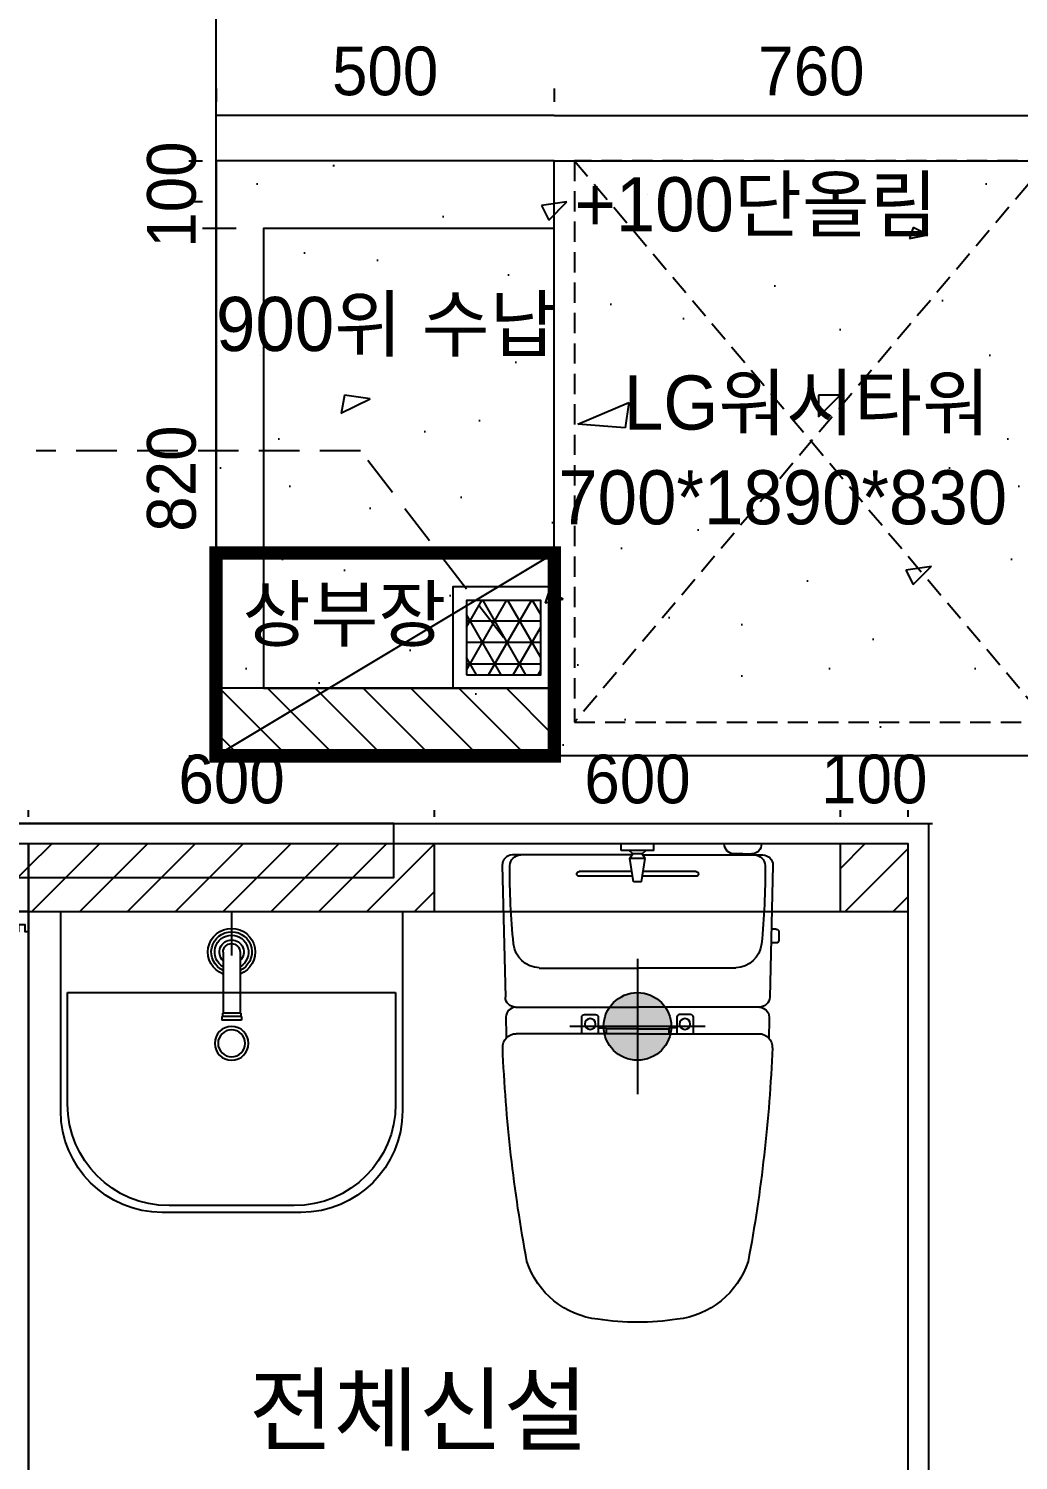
# Model space of a CAD drawing. Header units: millimetres. Extents: x 346859 to 753976, y -86090 to 5333.
# Drawn here: x 407045 to 408508, y -20934 to -18817 of the extents above; entities that cross this region are included whole.
import ezdxf

# ---------------------------------------------------------------- set-up
doc = ezdxf.new("R2010")
doc.units = ezdxf.units.MM
doc.header["$LTSCALE"] = 60
for name, pattern in [('DASHED', [0.75, 0.5, -0.25]), ('DASHEDX2', [1.5, 1, -0.5]), ('HID2', [1, 0.5, -0.5]), ('HIDDEN', [0.375, 0.25, -0.125])]:
    doc.linetypes.add(name, pattern=pattern)
for name, color, linetype in [('0-ELC TEXT', 7, 'Continuous'), ('03-WAL NEW', 3, 'Continuous'), ('06-FUR', 6, 'Continuous'), ('07-DIM WAL', 5, 'Continuous'), ('2CONTINUOUS', 2, 'Continuous'), ('3.기호.계단선', 30, 'Continuous'), ('ac-wall-fin', 3, 'Continuous'), ('CO-BATH', 6, 'Continuous'), ('fin', 5, 'Continuous'), ('FUR', 8, 'DASHED'), ('HAT', 8, 'Continuous'), ('HL', 6, 'HIDDEN')]:
    doc.layers.add(name, color=color, linetype=linetype)
doc.styles.add('YOURNAME', font='HY울릉도M.TTF')
doc.styles.add('코레일둥고', font='Korail_Round_Gothic_Medium.ttf')
doc.dimstyles.new('40', dxfattribs={"dimscale": 40, "dimtxt": 1.8, "dimasz": 0.9, "dimexe": 0.5, "dimexo": 1, "dimgap": 0.7, "dimtad": 1, "dimdec": 0, "dimzin": 0, "dimdsep": 46, "dimtxsty": 'YOURNAME', "dimblk": 'NONE', "dimcen": 0, "dimclrd": 1, "dimclre": 1, "dimclrt": 7, "dimadec": 0, "dimazin": 0, "dimtfac": 1, "dimtdec": 0, "dimtix": 1, "dimtmove": 2, "dimatfit": 3, "dimldrblk": 'NONE', "dimfxl": 1, "dimtolj": 1, "dimtzin": 0, "dimarcsym": 0})
pattern_1 = [(45, (0, -19737.6), (-35.355339, 35.355339), [])]

# ---------------------------------------------------------------- blocks, each defined once
blk = doc.blocks.new('VUSAUSEH')
at = {"layer": '3.기호.계단선', "transparency": 33554687}
h = blk.add_hatch(color=256, dxfattribs=at)
h.dxf.hatch_style = 1
h.paths.add_polyline_path([(407995.2, 36885.2, 1), (407895.2, 36885.2, 1)])
at = {"layer": '2CONTINUOUS'}
for points in [[(406171.2, 31322.2), (406040.2, 31322.2), (406040.2, 32317.2), (406750.2, 32317.2), (406750.2, 32517.2), (406040.2, 32517.2), (406040.2, 35415.2), (407670.2, 35415.2), (407670.2, 35615.2), (406105.2, 35615.2), (406105.2, 37185.2), (408375.2, 37185.2), (408375.2, 35415.2), (408682.2, 35415.2), (408682.2, 38430.2)], [(408582.2, 38430.2), (408582.2, 37285.2), (407322.2, 37285.2), (407322.2, 38430.2)]]:
    blk.add_lwpolyline(points, dxfattribs=at)
blk.add_lwpolyline([(406915.2, 37105.2), (407585.2, 37105.2), (407585.2, 37185.2), (406915.2, 37185.2)], close=True, dxfattribs=at)
at = {"layer": '3.기호.계단선'}
for p, q in [((407945.2, 36985.2), (407945.2, 36785.2)), ((408045.2, 36885.2), (407845.2, 36885.2))]:
    blk.add_line(p, q, dxfattribs=at)
blk.add_circle((407945.2, 36885.2), 50, dxfattribs=at)
blk = doc.blocks.new('A$C4B2D31F0')
at = {"layer": 'fin', "color": 4}
for p, q in [((185, 690.9), (20.4, 690.9)), ((37.2, 692.3), (24.7, 692.3)), ((37.2, 692.3), (49.7, 692.3)), ((200.9, 690.9), (365.5, 690.9)), ((47.7, 523.7), (192.9, 523.7)), ((338.2, 523.7), (192.9, 523.7)), ((12.6, 465.9), (192.9, 465.9)), ((373.3, 465.9), (192.9, 465.9)), ((192.9, 426.6), (13.7, 426.6)), ((192.9, 426.6), (372.2, 426.6))]:
    blk.add_line(p, q, dxfattribs=at)
for points in [[(20.4, 690.9), (7.9, 690.9, 0.421209), (-7.1, 675.5), (-2.4, 480.5, 0.001659)], [(365.5, 690.9), (378, 690.9, -0.421209), (392.9, 675.5), (388.3, 480.5, -0.001659)], [(12.6, 465.9, 0.371724), (-1.8, 451.2, 0.003515), (-1, 420.3, 0.320541)], [(373.3, 465.9, -0.371724), (387.7, 451.2, -0.003515), (386.9, 420.3, -0.320541)]]:
    blk.add_lwpolyline(points, format="xyb", dxfattribs=at)
for centre, radius, start, end in [((24.7, 707.3), 15, 180, 270), ((49.7, 707.3), 15, 270, 0), ((20.4, 674.9), 16, 90, 179.3116), ((365.5, 674.9), 16, 0.6884, 90), ((1004.3, 663.1), 1000, 179.3116, 185.9437), ((-618.4, 663.1), 1000, 354.0563, 0.6884), ((49.4, 563.7), 40, 185.9437, 267.5129), ((336.5, 563.7), 40, 272.4871, 354.0563), ((12.6, 480.9), 15, 181.3651, 270), ((373.3, 480.9), 15, 270, 358.6349), ((13.7, 406.6), 20, 90, 182.3333), ((372.2, 406.6), 20, 357.6667, 90), ((2197.7, 495.6), 2205.9, 182.3333, 190.6081), ((-1811.8, 495.6), 2205.9, 349.3919, 357.6667), ((148.7, 128.9), 125.5, 198.2964, 263.4241), ((237.2, 128.9), 125.5, 276.5759, 341.7036), ((192.9, 405.9), 405.9, 261.6993, 270), ((192.9, 405.9), 405.9, 270, 278.3007)]:
    blk.add_arc(centre, radius, start, end, dxfattribs=at)
at = {"layer": 'HL', "linetype": 'Continuous'}
for p, q in [((168.9, 697.3), (168.9, 707.3)), ((216.9, 697.3), (216.9, 707.3)), ((168.9, 697.3), (216.9, 697.3)), ((186, 692.5), (180.6, 697.3)), ((181.6, 685.5), (186, 692.5)), ((187, 651.2), (181.6, 685.5)), ((181.6, 685.5), (204.3, 685.5)), ((186, 692.5), (199.9, 692.5)), ((198.9, 651.2), (204.3, 685.5)), ((199.9, 692.5), (205.3, 697.3)), ((204.3, 685.5), (199.9, 692.5)), ((106.4, 666.3), (184.4, 666.3)), ((106.4, 659.3), (185.5, 659.3)), ((200.4, 659.3), (279.4, 659.3)), ((201.4, 666.3), (279.4, 666.3)), ((187, 651.2), (198.9, 651.2)), ((-16, 576.9), (-16, 564.8)), ((-12, 580.9), (-4.8, 580.9)), ((-12, 560.8), (-4.3, 560.8)), ((192.9, 433.7), (146.6, 433.7)), ((192.9, 433.7), (239.3, 433.7))]:
    blk.add_line(p, q, dxfattribs=at)
for points in [[(110.4, 426.6), (110.4, 450.8, -0.414214), (114.4, 454.8), (130.9, 454.8, -0.414214), (134.9, 450.8), (134.9, 435.2), (134.9, 426.6)], [(275.5, 426.6), (275.5, 450.8, 0.414214), (271.5, 454.8), (255, 454.8, 0.414214), (251, 450.8), (251, 435.2), (251, 426.6)], [(134.9, 435.2), (144.6, 435.2, -0.414214), (146.6, 433.2), (146.6, 426.6)], [(251, 435.2), (241.3, 435.2, 0.414214), (239.3, 433.2), (239.3, 426.6)]]:
    blk.add_lwpolyline(points, format="xyb", dxfattribs=at)
for centre in [(122.9, 440.9), (262.9, 440.9)]:
    blk.add_circle(centre, 8, dxfattribs=at)
for centre, radius, start, end in [((106.4, 662.8), 3.5, 90, 270), ((279.4, 662.8), 3.5, 270, 90), ((-12, 576.9), 4, 90, 180), ((-12, 564.8), 4, 180, 270)]:
    blk.add_arc(centre, radius, start, end, dxfattribs=at)
blk = doc.blocks.new('B-003')
blk.add_line((0, 0), (0, -65))
at = {"layer": 'CO-BATH'}
for p, q in [((-252.5, 0), (-252.5, -295)), ((252.5, 0), (-252.5, 0)), ((252.5, -295), (252.5, 0)), ((-102.5, -445), (102.5, -445))]:
    blk.add_line(p, q, dxfattribs=at)
at = {"layer": 'CO-BATH', "color": 8}
for p, q in [((-12.5, -60), (-12.5, -150.5)), ((12.5, -60), (12.5, -150.5)), ((-242.5, -120), (-242.5, -285)), ((242.5, -120), (-242.5, -120)), ((242.5, -285), (242.5, -120)), ((-14.5, -155.5), (-14.5, -160.5)), ((-14.5, -160.5), (14.5, -160.5)), ((-13.5, -150.5), (-13.5, -155.5)), ((13.5, -150.5), (13.5, -155.5)), ((14.5, -155.5), (14.5, -160.5)), ((-92.5, -435), (92.5, -435))]:
    blk.add_line(p, q, dxfattribs=at)
at = {"layer": 'CO-BATH', "color": 251}
for p, q in [((-14.5, -155.5), (14.5, -155.5)), ((-13.5, -150.5), (13.5, -150.5))]:
    blk.add_line(p, q, dxfattribs=at)
at = {"layer": 'CO-BATH', "color": 8}
blk.add_circle((0, -195), 25, dxfattribs=at)
at = {"layer": 'CO-BATH', "color": 251}
blk.add_circle((0, -195), 20, dxfattribs=at)
at = {"layer": 'CO-BATH', "color": 8}
for centre, radius, start, end in [((0, -60), 35, 290.9248, 249.0751), ((0, -60), 12.5, 360, 180), ((-92.5, -285), 150, 180, 270), ((92.5, -285), 150, 270, 0)]:
    blk.add_arc(centre, radius, start, end, dxfattribs=at)
at = {"layer": 'CO-BATH', "color": 251}
for radius, start, end in [(30, 294.6243, 245.3757), (25, 300, 240), (18, 313.9829, 226.017)]:
    blk.add_arc((0, -60), radius, start, end, dxfattribs=at)
at = {"layer": 'CO-BATH'}
for centre, start, end in [((-102.5, -295), 180, 270), ((102.5, -295), 270, 0)]:
    blk.add_arc(centre, 150, start, end, dxfattribs=at)
blk = doc.blocks.new('*D43')
at = {"layer": '07-DIM WAL', "color": 1, "lineweight": -2, "transparency": 16777216}
for p, q in [((407322.2, -18905.4), (407322.2, -18925.4)), ((407822.2, -18905.4), (407822.2, -18925.4)), ((407822.2, -18945.4), (407322.2, -18945.4))]:
    blk.add_line(p, q, dxfattribs=at)
at = {"layer": 'Defpoints', "color": 0, "transparency": 16777216}
for p in [(407322.2, -18945.4), (407322.2, -18945.4), (407822.2, -18945.4)]:
    blk.add_point(p, dxfattribs=at)
at = {"layer": '07-DIM WAL', "color": 7, "transparency": 16777216, "insert": (407572.2, -18880), "char_height": 72, "attachment_point": 5, "style": 'YOURNAME'}
blk.add_mtext('\\A1;500', dxfattribs=at)
blk = doc.blocks.new('_None')
blk = doc.blocks.new('*D44')
at = {"layer": '07-DIM WAL', "color": 1, "lineweight": -2, "transparency": 16777216}
for p, q in [((407282.2, -19072.4), (407302.2, -19072.4)), ((407322.2, -19072.4), (407322.2, -19892.4)), ((407282.2, -19892.4), (407302.2, -19892.4))]:
    blk.add_line(p, q, dxfattribs=at)
at = {"layer": 'Defpoints', "color": 0, "transparency": 16777216}
for p in [(407322.2, -19072.4), (407322.2, -19892.4), (407322.2, -19892.4)]:
    blk.add_point(p, dxfattribs=at)
at = {"layer": '07-DIM WAL', "color": 7, "transparency": 16777216, "insert": (407256.7, -19482.4), "char_height": 72, "attachment_point": 5, "rotation": 90, "style": 'YOURNAME'}
blk.add_mtext('\\A1;820', dxfattribs=at)
blk = doc.blocks.new('*D45')
at = {"layer": '07-DIM WAL', "color": 1, "lineweight": -2, "transparency": 16777216}
for p, q in [((407322.2, -19148.4), (407322.2, -18976.4)), ((407282.2, -19012.4), (407302.2, -19012.4)), ((407352.2, -19112.4), (407302.2, -19112.4))]:
    blk.add_line(p, q, dxfattribs=at)
at = {"layer": 'Defpoints', "color": 0, "transparency": 16777216}
for p in [(407322.2, -19012.4), (407322.2, -19012.4), (407392.2, -19112.4)]:
    blk.add_point(p, dxfattribs=at)
at = {"layer": '07-DIM WAL', "color": 7, "transparency": 16777216, "insert": (407256.8, -19062.4), "char_height": 72, "attachment_point": 5, "rotation": 90, "style": 'YOURNAME'}
blk.add_mtext('\\A1;100', dxfattribs=at)
blk = doc.blocks.new('*D46')
at = {"layer": '07-DIM WAL', "color": 1, "lineweight": -2, "transparency": 16777216}
for p, q in [((407822.2, -18905.4), (407822.2, -18925.4)), ((408582.2, -18905.4), (408582.2, -18925.4)), ((407822.2, -18945.4), (408582.2, -18945.4))]:
    blk.add_line(p, q, dxfattribs=at)
at = {"layer": 'Defpoints', "color": 0, "transparency": 16777216}
for p in [(407822.2, -18945.4), (408582.2, -18945.4), (408582.2, -18945.4)]:
    blk.add_point(p, dxfattribs=at)
at = {"layer": '07-DIM WAL', "color": 7, "transparency": 16777216, "insert": (408202.2, -18880), "char_height": 72, "attachment_point": 5, "style": 'YOURNAME'}
blk.add_mtext('\\A1;760', dxfattribs=at)
blk = doc.blocks.new('*D228')
at = {"layer": '07-DIM WAL', "color": 1, "lineweight": -2, "transparency": 16777216}
for p, q in [((406445.2, -19982.4), (406445.2, -19972.4)), ((407045.2, -19982.4), (407045.2, -19972.4)), ((407045.2, -19992.4), (406445.2, -19992.4))]:
    blk.add_line(p, q, dxfattribs=at)
at = {"layer": 'Defpoints', "color": 0, "transparency": 16777216}
for p in [(406445.2, -19992.4), (406445.2, -20022.4), (407045.2, -20022.4)]:
    blk.add_point(p, dxfattribs=at)
at = {"layer": '07-DIM WAL', "color": 7, "transparency": 16777216, "insert": (406745.2, -19927), "char_height": 72, "attachment_point": 5, "style": 'YOURNAME'}
blk.add_mtext('\\A1;600', dxfattribs=at)
blk = doc.blocks.new('*D231')
at = {"layer": '07-DIM WAL', "color": 1, "lineweight": -2, "transparency": 16777216}
for p, q in [((407045.2, -19982.4), (407045.2, -19972.4)), ((407645.2, -19982.4), (407645.2, -19972.4)), ((407045.2, -19992.4), (407645.2, -19992.4))]:
    blk.add_line(p, q, dxfattribs=at)
at = {"layer": 'Defpoints', "color": 0, "transparency": 16777216}
for p in [(407645.2, -19992.4), (407045.2, -20022.4), (407645.2, -20022.4)]:
    blk.add_point(p, dxfattribs=at)
at = {"layer": '07-DIM WAL', "color": 7, "transparency": 16777216, "insert": (407345.2, -19927), "char_height": 72, "attachment_point": 5, "style": 'YOURNAME'}
blk.add_mtext('\\A1;600', dxfattribs=at)
blk = doc.blocks.new('*D232')
at = {"layer": '07-DIM WAL', "color": 1, "lineweight": -2, "transparency": 16777216}
for p, q in [((407645.2, -19982.4), (407645.2, -19972.4)), ((408245.2, -19982.4), (408245.2, -19972.4)), ((407645.2, -19992.4), (408245.2, -19992.4))]:
    blk.add_line(p, q, dxfattribs=at)
at = {"layer": 'Defpoints', "color": 0, "transparency": 16777216}
for p in [(408245.2, -19992.4), (407645.2, -20022.4), (408245.2, -20022.4)]:
    blk.add_point(p, dxfattribs=at)
at = {"layer": '07-DIM WAL', "color": 7, "transparency": 16777216, "insert": (407945.2, -19927), "char_height": 72, "attachment_point": 5, "style": 'YOURNAME'}
blk.add_mtext('\\A1;600', dxfattribs=at)
blk = doc.blocks.new('*D233')
at = {"layer": '07-DIM WAL', "color": 1, "lineweight": -2, "transparency": 16777216}
for p, q in [((408245.2, -19982.4), (408245.2, -19972.4)), ((408345.2, -19982.4), (408345.2, -19972.4)), ((408209.2, -19992.4), (408381.2, -19992.4))]:
    blk.add_line(p, q, dxfattribs=at)
at = {"layer": 'Defpoints', "color": 0, "transparency": 16777216}
for p in [(408345.2, -19992.4), (408245.2, -20022.4), (408345.2, -20022.4)]:
    blk.add_point(p, dxfattribs=at)
at = {"layer": '07-DIM WAL', "color": 7, "transparency": 16777216, "insert": (408295.2, -19927), "char_height": 72, "attachment_point": 5, "style": 'YOURNAME'}
blk.add_mtext('\\A1;100', dxfattribs=at)

msp = doc.modelspace()

# ---------------------------------------------------------------- hatches: boundary and pattern name
at = {"layer": '03-WAL NEW'}
h = msp.add_hatch(dxfattribs=at)
h.set_pattern_fill('_USER', color=256, scale=50, angle=45, pattern_type=0)
h.set_pattern_definition(pattern_1)
h.paths.add_polyline_path([(407045.2, -20122.4), (407045.2, -20072.4), (406915.2, -20072.4), (406915.2, -20022.4), (406445.2, -20022.4), (406445.2, -20122.4)])
h.paths.add_polyline_path([(407045.2, -20072.4), (407045.2, -20022.4), (406915.2, -20022.4), (406915.2, -20072.4)])
h.paths.add_polyline_path([(407240.4, -19852.7), (407450, -19852.7), (407450, -19999.7), (407240.4, -19999.7)], flags=9)
h.paths.add_polyline_path([(406640.4, -19852.7), (406850, -19852.7), (406850, -19999.7), (406640.4, -19999.7)], flags=9)
h.paths.add_polyline_path([(407240.4, -19852.7), (407450, -19852.7), (407450, -19999.7), (407240.4, -19999.7)], flags=9)
h.paths.add_polyline_path([(406640.4, -19852.7), (406850, -19852.7), (406850, -19999.7), (406640.4, -19999.7)], flags=9)
at = {"layer": '3.기호.계단선', "transparency": 33554687}
h = msp.add_hatch(dxfattribs=at)
h.set_pattern_fill('NET3', color=256, scale=10)
h.set_pattern_definition([(0, (349, -57030.598), (0, 31.75), []), (60, (349, -57030.598), (-27.4963066, 15.875), []), (120, (349, -57030.598), (-27.4963066, -15.875), [])])
h.paths.add_polyline_path([(407692.2, -19772.4), (407802.2, -19772.4), (407802.2, -19662.4), (407692.2, -19662.4)])
at = {"layer": 'HAT', "transparency": 33554687}
h = msp.add_hatch(dxfattribs=at)
h.set_pattern_fill('CONC', color=256, scale=30, angle=45)
h.set_pattern_definition([(45, (167, 856.7), (-538.8154, 538.8154), [0, -762]), (45, (361, 673.5), (-538.8154, 538.8154), [0, -762]), (45, (86.2, 980.64), (-538.8154, 538.8154), [0, -762]), (383.19859, (-26.94, 533.43), (2155.26147, 1077.630735), [82.0699, -4021.4257]), (261.869898, (48.5, 565.76), (538.81537, 2694.076836), [38.1, -3771.9]), (175.601295, (43.105, 528.04), (5926.96904, -538.815367), [70.2529, -6955.04]), (251.56505, (-70.05, 285.57), (-6e-13, -1077.63073), [17.0388, -1686.845]), (371.30993, (-75.43, 269.4), (1616.4461, 538.81537), [27.4743, -2719.9558]), (153.43495, (-48.5, 274.8), (-1616.4461, 538.81537), [24.0966, -2385.559]), (270, (328.7, 576.53), (538.8154, -538.8154), [32.3289, -1045.3018]), (45, (328.7, 544.2), (0, 1077.6307), [45.72, -716.28]), (180, (361, 576.53), (-538.8154, -538.8154), [32.3289, -1045.3018]), (296.56505, (-80.82, 856.72), (-538.81537, 1616.4461), [24.0966, -2385.559]), (45, (-70.05, 835.2), (0, 1077.6307), [38.1, -723.9]), (188.130102, (-43.1, 862.1), (-2694.076836, -538.81537), [38.1, -3771.9]), (258.69007, (-371.78, 576.53), (538.81537, 1616.4461), [27.4743, -2719.9558]), (386.56505, (-377.17, 549.6), (-1616.4461, -538.81537), [48.1931, -2361.4625]), (171.869898, (-334.07, 571.14), (2694.076836, -538.81537), [38.1, -3771.9]), (45, (-194, 711.2), (-538.8154, 538.8154), [0, -762]), (45, (-199.36, 425.7), (-538.8154, 538.8154), [0, -762]), (45, (150.9, 377.2), (-538.8154, 538.8154), [0, -762]), (45, (129.3, 689.7), (-538.8154, 538.8154), [0, -762]), (45, (-118.54, 625), (-538.8154, 538.8154), [0, -762]), (45, (-253.24, 522.65), (-538.8154, 538.8154), [0, -762]), (45, (-172.4, 538.8), (-538.8154, 538.8154), [0, -762]), (45, (-64.66, 387.95), (-538.8154, 538.8154), [0, -762]), (45, (-215.5, 280.2), (-538.8154, 538.8154), [0, -762]), (45, (-334.1, 409.5), (-538.8154, 538.8154), [0, -762]), (45, (-468.8, 511.9), (-538.8154, 538.8154), [0, -762]), (45, (-323.3, 700.46), (-538.8154, 538.8154), [0, -762]), (45, (-226.3, 840.55), (-538.8154, 538.8154), [0, -762]), (45, (-16.2, 1007.6), (-538.8154, 538.8154), [0, -762]), (45, (21.55, 711.2), (-538.8154, 538.8154), [0, -762]), (45, (-129.3, 754.34), (-538.8154, 538.8154), [0, -762]), (45, (172.4, 538.8), (-538.8154, 538.8154), [0, -762]), (45, (37.7, 350.2), (-538.8154, 538.8154), [0, -762]), (45, (317.9, 393.3), (-538.8154, 538.8154), [0, -762]), (45, (107.8, 247.86), (-538.8154, 538.8154), [0, -762]), (45, (-48.5, 59.3), (-538.8154, 538.8154), [0, -762]), (45, (43.1, 97), (-538.8154, 538.8154), [0, -762]), (45, (-26.94, 177.8), (-538.8154, 538.8154), [0, -762]), (45, (420.3, 452.6), (-538.8154, 538.8154), [0, -762]), (45, (264, 738.2), (-538.8154, 538.8154), [0, -762]), (45, (75.4, 872.9), (-538.8154, 538.8154), [0, -762]), (45, (215.5, 237.1), (-538.8154, 538.8154), [0, -762])])
h.paths.add_polyline_path([(407322.2, -19012.4), (408582.2, -19012.4), (408582.2, -19892.4), (407322.2, -19892.4)])
at = {"layer": 'HAT'}
h = msp.add_hatch(dxfattribs=at)
h.set_pattern_fill('_USER', color=256, scale=50, angle=315, pattern_type=0)
h.set_pattern_definition([(315, (368839.054, 381653.773), (35.355339, 35.355339), [])])
h.paths.add_polyline_path([(407822.2, -19792.4), (407322.2, -19792.4), (407322.2, -19892.4), (407822.2, -19892.4)])
at = {"layer": 'HAT', "transparency": 33554687}
h = msp.add_hatch(dxfattribs=at)
h.set_pattern_fill('_USER', color=256, scale=50, angle=45, pattern_type=0)
h.set_pattern_definition(pattern_1)
h.paths.add_polyline_path([(407045.2, -20072.4), (407585.2, -20072.4), (407585.2, -20022.4), (407045.2, -20022.4)])
h.paths.add_polyline_path([(407045.2, -20072.4), (407045.2, -20122.4), (407645.2, -20122.4), (407645.2, -20022.4), (407585.2, -20022.4), (407585.2, -20072.4)])
h.paths.add_polyline_path([(408345.2, -20122.4), (408345.2, -20022.4), (408245.2, -20022.4), (408245.2, -20122.4)])
h.paths.add_polyline_path([(407840.4, -19852.7), (408050, -19852.7), (408050, -19999.7), (407840.4, -19999.7)], flags=9)
h.paths.add_polyline_path([(407240.4, -19852.7), (407450, -19852.7), (407450, -19999.7), (407240.4, -19999.7)], flags=9)

# ---------------------------------------------------------------- linework, layer by layer
at = {"layer": '0-ELC TEXT', "color": 7, "linetype": 'DASHEDX2'}
msp.add_lwpolyline([(407747.2, -19717.4), (407535.6, -19441.4), (407056.4, -19441.4)], dxfattribs=at)
at = {"layer": '03-WAL NEW'}
for p, q in [((407645.2, -20122.4), (407645.2, -20022.4)), ((408245.2, -20122.4), (408245.2, -20022.4))]:
    msp.add_line(p, q, dxfattribs=at)
for points in [[(407822.2, -19012.4), (407322.2, -19012.4), (407322.2, -19892.4), (407822.2, -19892.4)], [(407822.2, -19012.4), (408582.2, -19012.4), (408582.2, -19892.4), (407822.2, -19892.4)], [(407822.2, -19112.4), (407392.2, -19112.4), (407392.2, -19792.4), (407822.2, -19792.4)], [(407822.2, -19792.4), (407322.2, -19792.4), (407322.2, -19892.4), (407822.2, -19892.4)], [(406445.2, -20122.4), (407045.2, -20122.4), (407045.2, -20022.4), (406445.2, -20022.4)]]:
    msp.add_lwpolyline(points, close=True, dxfattribs=at)
msp.add_lwpolyline([(408345.2, -20022.4), (407045.2, -20022.4), (407045.2, -20122.4), (408345.2, -20122.4), (408345.2, -20022.4)], dxfattribs=at)
at = {"layer": '06-FUR'}
msp.add_line((407322.2, -19892.4), (407822.2, -19592.4), dxfattribs=at)
msp.add_lwpolyline([(407322.2, -19892.4), (407822.2, -19892.4), (407822.2, -19592.4), (407322.2, -19592.4)], close=True, dxfattribs=at)
at = {"layer": '3.기호.계단선', "color": 7}
msp.add_line((407045.2, -20122.4), (407045.2, -21532.4), dxfattribs=at)
at = {"layer": '3.기호.계단선', "linetype": 'HID2', "const_width": 20}
msp.add_lwpolyline([(407322.2, -19592.4), (407822.2, -19592.4), (407822.2, -19892.4), (407322.2, -19892.4)], close=True, dxfattribs=at)
at = {"layer": '3.기호.계단선'}
for points in [[(407672.2, -19792.4), (407822.2, -19792.4), (407822.2, -19642.4), (407672.2, -19642.4)], [(407692.2, -19772.4), (407802.2, -19772.4), (407802.2, -19662.4), (407692.2, -19662.4)]]:
    msp.add_lwpolyline(points, close=True, dxfattribs=at)
at = {"layer": 'ac-wall-fin', "color": 4}
msp.add_lwpolyline([(408345.2, -21563.7), (408345.2, -20022.4), (406135.2, -20022.4), (406135.2, -21532.4), (407670.2, -21532.4)], dxfattribs=at)
at = {"layer": 'CO-BATH', "color": 251}
msp.add_lwpolyline([(407025.2, -20122.4), (407025.2, -21532.4), (407045.2, -21532.4), (407045.2, -20122.4)], close=True, dxfattribs=at)
at = {"layer": 'CO-BATH'}
msp.add_lwpolyline([(407045.2, -20122.4), (407045.2, -20152.4), (407040.2, -20152.4), (407040.2, -20142.4), (407030.2, -20142.4), (407030.2, -20152.4), (407025.2, -20152.4), (407025.2, -20122.4)], close=True, dxfattribs=at)
at = {"layer": 'FUR'}
for p, q in [((407852.2, -19012.4), (408552.2, -19842.4)), ((408552.2, -19012.4), (407852.2, -19842.4))]:
    msp.add_line(p, q, dxfattribs=at)
msp.add_lwpolyline([(407852.2, -19842.4), (408552.2, -19842.4), (408552.2, -19012.4), (407852.2, -19012.4)], close=True, dxfattribs=at)

# ---------------------------------------------------------------- block references
msp.add_blockref('VUSAUSEH', (0, -57177.6))
at = {"xscale": -1, "rotation": 359.9999999999999}
msp.add_blockref('A$C4B2D31F0', (408138.2, -20729.7), dxfattribs=at)
at = {"layer": '07-DIM WAL', "xscale": -1, "rotation": 359.9999999999999}
msp.add_blockref('B-003', (407345.2, -20122.4), dxfattribs=at)

# ---------------------------------------------------------------- texts
at = {"layer": '0-ELC TEXT', "color": 7, "linetype": 'DASHEDX2', "style": '코레일둥고'}
for s, p in [('+100단올림', (407852, -19116.7)), ('900위 수납', (407322.2, -19293.7)), ('LG워시타워', (407925.2, -19409.9)), ('700*1890*830', (407828.1, -19550)), ('상부장', (407361.4, -19722.5))]:
    msp.add_text(s, height=80, dxfattribs=at).set_placement(p)
at = {"layer": '0-ELC TEXT', "style": '코레일둥고'}
msp.add_text('전체신설', height=100, dxfattribs=at).set_placement((407370.6, -20909.2))

# ---------------------------------------------------------------- dimensions: what is measured, and where the dimension line sits
at = {"layer": '07-DIM WAL'}
for base, p2, picture, middle in [((407322.2, -18945.4), (407322.2, -18945.4), '*D43', (407572.2, -18880)), ((408582.2, -18945.4), (408582.2, -18945.4), '*D46', (408202.2, -18880))]:
    dim = msp.add_linear_dim(base=base, p1=(407822.2, -18945.4), p2=p2, dimstyle='40', override={"dimtfill": 0}, dxfattribs=at)
    dim.commit()
    dim.dimension.update_dxf_attribs({"geometry": picture, "text_midpoint": middle})
for base, p1, p2, picture, middle in [((407322.2, -19012.4), (407392.2, -19112.4), (407322.2, -19012.4), '*D45', (407256.8, -19062.4)), ((407322.2, -19892.4), (407322.2, -19072.4), (407322.2, -19892.4), '*D44', (407256.7, -19482.4))]:
    dim = msp.add_linear_dim(base=base, p1=p1, p2=p2, angle=90, dimstyle='40', override={"dimtfill": 0}, dxfattribs=at)
    dim.commit()
    dim.dimension.update_dxf_attribs({"geometry": picture, "text_midpoint": middle})
for base, p1, p2, picture, middle in [((406445.2, -19992.4), (407045.2, -20022.4), (406445.2, -20022.4), '*D228', (406745.2, -19927)), ((407645.2, -19992.4), (407045.2, -20022.4), (407645.2, -20022.4), '*D231', (407345.2, -19927)), ((408245.2, -19992.4), (407645.2, -20022.4), (408245.2, -20022.4), '*D232', (407945.2, -19927)), ((408345.2, -19992.4), (408245.2, -20022.4), (408345.2, -20022.4), '*D233', (408295.2, -19927))]:
    dim = msp.add_linear_dim(base=base, p1=p1, p2=p2, dimstyle='40', dxfattribs=at)
    dim.commit()
    dim.dimension.update_dxf_attribs({"geometry": picture, "text_midpoint": middle})

doc.saveas('drawing.dxf')
